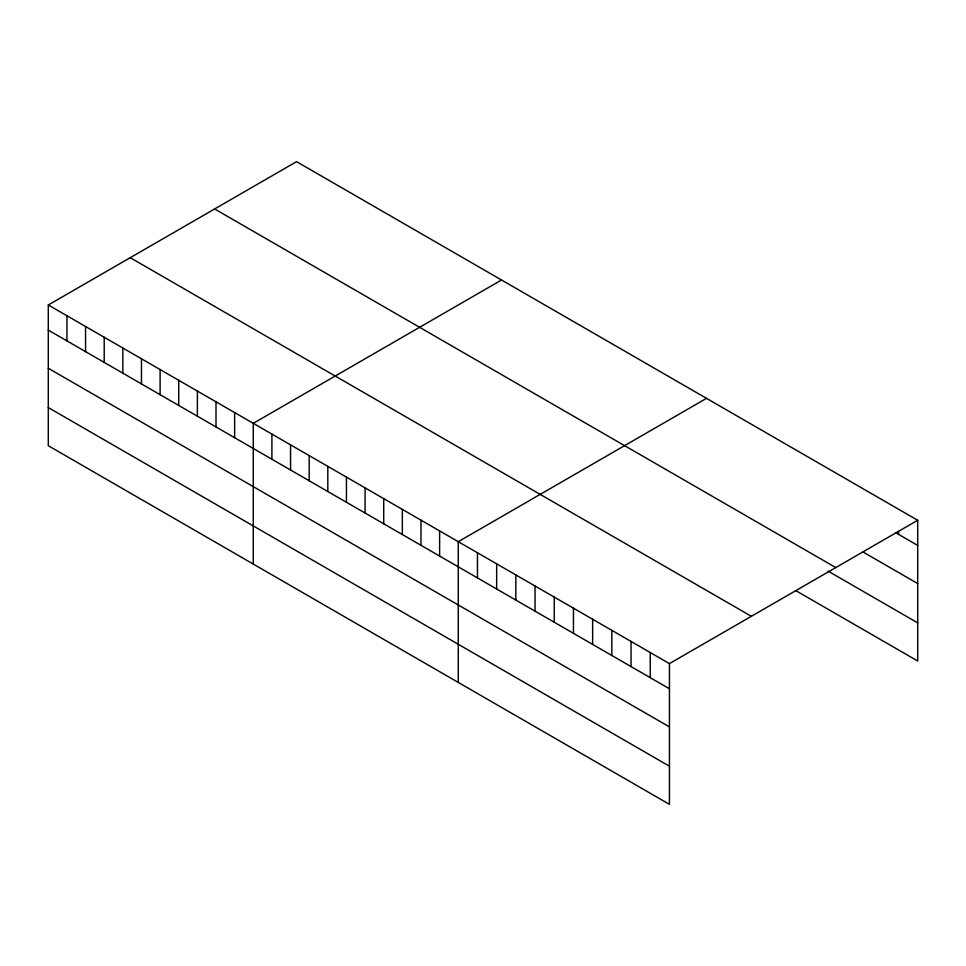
<?xml version="1.0" encoding="UTF-8"?>
<svg xmlns="http://www.w3.org/2000/svg" width="966" height="966" viewBox="0 0 966 966"><rect width="100%" height="100%" fill="white"/><g stroke="black" fill="none" stroke-linecap="round" stroke-linejoin="round"><path stroke-width="1.45" d="M48.3 304.99L669.438 663.606L669.438 804.34L48.3 445.724L48.3 304.99L296.562 161.66L917.7 520.276L917.7 661.01L796.105 590.806M501.535 280.007L253.273 423.337L253.273 564.059M706.508 398.354L458.258 541.685L458.258 682.407M669.438 663.606L917.7 520.276M895.941 532.858L917.7 545.416M862.662 551.779L917.7 583.561M214.633 208.97L835.771 567.573M828.103 571.135L917.7 622.865M130.229 257.693L751.367 616.308M48.3 330.13L669.438 688.746M48.3 368.275L669.438 726.891M48.3 407.58L669.438 766.195M898.501 531.372L898.501 534.331M650.239 652.521L650.239 677.661M631.04 641.436L631.04 666.576M611.84 630.351L611.84 655.491M592.641 619.266L592.641 644.407M573.442 608.182L573.442 633.322M554.243 597.097L554.243 622.237M535.043 586.024L535.043 611.152M515.844 574.939L515.844 600.067M496.657 563.854L496.657 588.982M477.458 552.769L477.458 577.897M439.615 530.926L439.615 556.054M420.983 520.167L420.983 545.295M402.351 509.408L402.351 534.536M383.719 498.649L383.719 523.789M365.088 487.89L365.088 513.031M346.444 477.132L346.444 502.272M327.812 466.373L327.812 491.513M309.18 455.614L309.18 480.754M290.549 444.855L290.549 469.995M271.905 434.096L271.905 459.236M234.641 412.579L234.641 437.719M216.01 401.82L216.01 426.96M197.378 391.061L197.378 416.201M178.734 380.302L178.734 405.442M160.102 369.543L160.102 394.683M141.471 358.784L141.471 383.925M122.839 348.026L122.839 373.166M104.207 337.267L104.207 362.407M85.563 326.508L85.563 351.648M66.932 315.749L66.932 340.889"/></g></svg>
